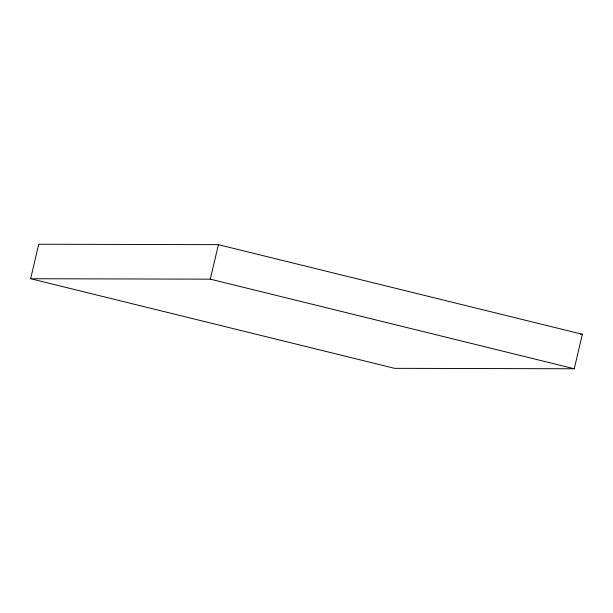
<?xml version="1.0" encoding="UTF-8"?>
<svg xmlns="http://www.w3.org/2000/svg" width="613" height="613" viewBox="0 0 613 613"><rect width="100%" height="100%" fill="white"/><g stroke="black" fill="none" stroke-linecap="round" stroke-linejoin="round"><path stroke-width="0.92" d="M30.65 278.731L38.742 244.235L218.404 244.664L582.35 334.269L574.258 368.765L394.596 368.336L30.65 278.731L210.313 279.16L574.258 368.765M210.313 279.16L218.404 244.664M580.442 334.269L582.35 334.269"/></g></svg>
